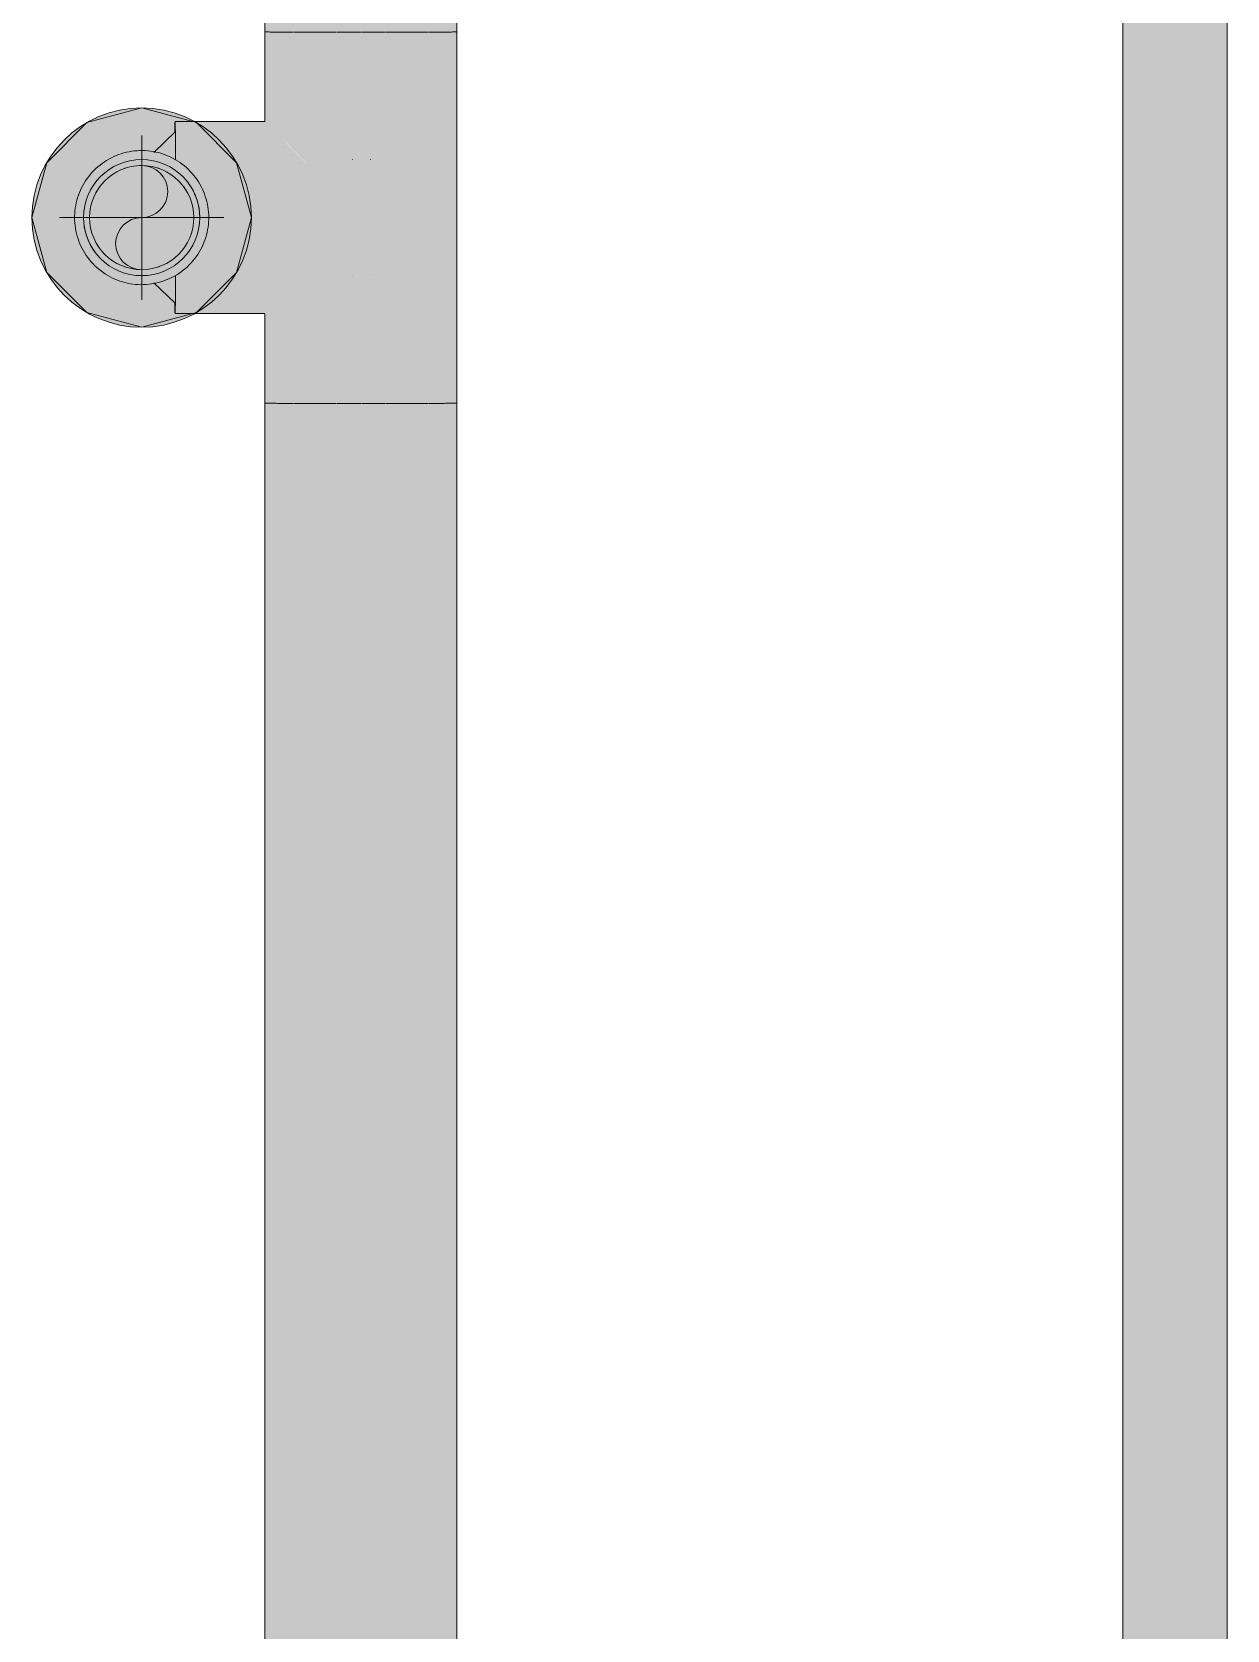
# Model space of a CAD drawing. Header units: inches. Extents: x -3385 to 41, y 7 to 1342.
# Drawn here: x -3042 to -3020.21, y 953.98 to 983.13 of the extents above; entities that cross this region are included whole.
import ezdxf

# ---------------------------------------------------------------- set-up
doc = ezdxf.new("R2010")
doc.units = ezdxf.units.IN
doc.header["$MEASUREMENT"] = 0
for name, color, linetype, lineweight in [('A-ANNO-NOTE', 131, 'Continuous', 9), ('P-PIPE', 3, 'Continuous', 9), ('P-PIPE-CNTR', 3, 'Continuous', 9)]:
    doc.layers.add(name, color=color, linetype=linetype, lineweight=lineweight)

# ---------------------------------------------------------------- blocks, each defined once
blk = doc.blocks.new('Victaulic-VicPress316-Elbow 90-45deg Style P568_P571 - Standard-1109613-LOWER PARKING')
at = {"layer": 'P-PIPE'}
for points in [[(-3041.059, 979.743), (-3040.857, 980.365), (-3040.327, 980.75), (-3039.673, 980.75), (-3039.143, 980.365), (-3038.941, 979.743), (-3038.777, 979.743), (-3038.8, 979.982), (-3038.891, 980.242), (-3039.172, 980.631), (-3039.367, 980.79), (-3039.73, 980.923), (-3040, 980.966), (-3040.341, 980.908), (-3040.672, 980.758), (-3040.857, 980.593), (-3041.13, 980.212), (-3041.141, 979.743)], [(-3041.059, 979.743), (-3040.95, 979.743), (-3040.911, 980.006), (-3040.823, 980.218), (-3040.672, 980.415), (-3040.475, 980.566), (-3040.246, 980.66), (-3040, 980.693), (-3039.706, 980.646), (-3039.689, 980.633), (-3039.525, 980.566), (-3039.328, 980.415), (-3039.177, 980.218), (-3039.082, 979.989), (-3039.05, 979.743), (-3038.941, 979.743), (-3039.143, 980.365), (-3039.673, 980.75), (-3040.327, 980.75), (-3040.857, 980.365), (-3041.059, 979.743)], [(-3040, 978.519), (-3039.66, 978.577), (-3039.367, 978.696), (-3039.143, 978.892), (-3038.87, 979.273), (-3038.8, 979.503), (-3038.777, 979.743), (-3038.941, 979.743), (-3039.143, 979.12), (-3039.673, 978.736), (-3040.327, 978.736), (-3040.857, 979.12), (-3041.059, 979.743), (-3041.224, 979.743), (-3041.2, 979.503), (-3041.13, 979.273), (-3040.828, 978.854), (-3040.633, 978.696), (-3040.328, 978.572)], [(-3040.327, 978.736), (-3039.673, 978.736), (-3039.143, 979.12), (-3038.941, 979.743), (-3039.05, 979.743), (-3039.089, 979.48), (-3039.177, 979.268), (-3039.328, 979.071), (-3039.525, 978.92), (-3039.754, 978.825), (-3040, 978.793), (-3040.294, 978.839), (-3040.312, 978.853), (-3040.475, 978.92), (-3040.672, 979.071), (-3040.823, 979.268), (-3040.918, 979.497), (-3040.95, 979.743), (-3041.059, 979.743), (-3040.857, 979.12), (-3040.406, 978.793)]]:
    blk.add_hatch(color=256, dxfattribs=at).paths.add_polyline_path(points, flags=0)
for p, q in [((-3036.155, 980.801), (-3036.155, 980.798)), ((-3035.826, 980.801), (-3035.826, 980.798)), ((-3040.048, 980.691), (-3040.01, 980.693)), ((-3039.994, 980.693), (-3039.986, 980.693)), ((-3039.15, 980.168), (-3039.15, 980.168)), ((-3040.85, 979.318), (-3040.85, 979.318)), ((-3036.155, 978.685), (-3036.155, 978.687)), ((-3035.826, 978.685), (-3035.826, 978.687))]:
    blk.add_line(p, q, dxfattribs=at)
at = {"layer": 'P-PIPE', "flags": 128}
for points in [[(-3038.777, 979.743), (-3038.778, 979.792), (-3038.78, 979.84), (-3038.785, 979.889), (-3038.792, 979.938), (-3038.801, 979.986), (-3038.812, 980.034), (-3038.824, 980.081), (-3038.839, 980.128), (-3038.855, 980.174), (-3038.873, 980.219), (-3038.893, 980.264), (-3038.915, 980.308), (-3038.938, 980.351), (-3038.963, 980.393), (-3038.99, 980.434), (-3039.019, 980.473), (-3039.049, 980.512), (-3039.08, 980.549), (-3039.113, 980.586), (-3039.148, 980.62), (-3039.183, 980.654), (-3039.22, 980.686), (-3039.259, 980.716), (-3039.298, 980.745), (-3039.339, 980.772), (-3039.381, 980.798), (-3039.423, 980.822), (-3039.467, 980.844), (-3039.511, 980.864), (-3039.557, 980.883), (-3039.603, 980.9), (-3039.649, 980.915), (-3039.696, 980.928), (-3039.744, 980.939), (-3039.792, 980.948), (-3039.84, 980.956), (-3039.889, 980.961), (-3039.938, 980.965), (-3039.987, 980.966), (-3040.036, 980.966), (-3040.085, 980.963), (-3040.133, 980.959), (-3040.182, 980.953), (-3040.23, 980.944), (-3040.278, 980.934), (-3040.325, 980.922), (-3040.372, 980.908), (-3040.419, 980.892), (-3040.464, 980.875), (-3040.509, 980.855), (-3040.553, 980.834), (-3040.596, 980.811), (-3040.639, 980.786), (-3040.68, 980.76), (-3040.72, 980.732), (-3040.759, 980.702), (-3040.797, 980.671), (-3040.833, 980.639), (-3040.868, 980.605), (-3040.902, 980.569), (-3040.935, 980.532), (-3040.965, 980.494), (-3040.995, 980.455), (-3041.022, 980.415), (-3041.048, 980.373), (-3041.073, 980.331), (-3041.095, 980.288), (-3041.116, 980.243), (-3041.136, 980.198), (-3041.153, 980.153), (-3041.168, 980.106), (-3041.182, 980.059), (-3041.194, 980.012), (-3041.203, 979.964), (-3041.211, 979.915), (-3041.217, 979.867), (-3041.221, 979.818), (-3041.223, 979.769), (-3041.224, 979.743)], [(-3036.155, 980.8), (-3036.155, 980.802), (-3036.155, 980.802)], [(-3035.826, 980.797), (-3035.826, 980.8), (-3035.826, 980.802), (-3035.826, 980.802)], [(-3041.224, 979.743), (-3041.223, 979.694), (-3041.22, 979.645), (-3041.215, 979.596), (-3041.208, 979.548), (-3041.199, 979.5), (-3041.188, 979.452), (-3041.176, 979.405), (-3041.161, 979.358), (-3041.145, 979.312), (-3041.127, 979.266), (-3041.107, 979.222), (-3041.085, 979.178), (-3041.062, 979.135), (-3041.037, 979.093), (-3041.01, 979.052), (-3040.981, 979.012), (-3040.951, 978.973), (-3040.92, 978.936), (-3040.887, 978.9), (-3040.852, 978.865), (-3040.817, 978.832), (-3040.78, 978.8), (-3040.741, 978.769), (-3040.702, 978.74), (-3040.661, 978.713), (-3040.619, 978.688), (-3040.577, 978.664), (-3040.533, 978.641), (-3040.489, 978.621), (-3040.443, 978.602), (-3040.397, 978.586), (-3040.351, 978.571), (-3040.304, 978.557), (-3040.256, 978.546), (-3040.208, 978.537), (-3040.16, 978.53), (-3040.111, 978.524), (-3040.062, 978.521), (-3040.013, 978.519), (-3039.964, 978.52), (-3039.915, 978.522), (-3039.867, 978.526), (-3039.818, 978.533), (-3039.77, 978.541), (-3039.722, 978.551), (-3039.675, 978.563), (-3039.628, 978.577), (-3039.581, 978.593), (-3039.536, 978.611), (-3039.491, 978.63), (-3039.447, 978.651), (-3039.404, 978.674), (-3039.361, 978.699), (-3039.32, 978.726), (-3039.28, 978.754), (-3039.241, 978.783), (-3039.203, 978.814), (-3039.167, 978.847), (-3039.132, 978.881), (-3039.098, 978.916), (-3039.065, 978.953), (-3039.035, 978.991), (-3039.005, 979.03), (-3038.978, 979.071), (-3038.952, 979.112), (-3038.927, 979.154), (-3038.905, 979.198), (-3038.884, 979.242), (-3038.865, 979.287), (-3038.847, 979.333), (-3038.832, 979.379), (-3038.818, 979.426), (-3038.806, 979.474), (-3038.797, 979.522), (-3038.789, 979.57), (-3038.783, 979.619), (-3038.779, 979.667), (-3038.777, 979.716), (-3038.777, 979.743)], [(-3039.997, 978.793), (-3040, 978.793), (-3040, 978.793)], [(-3036.155, 978.688), (-3036.155, 978.685), (-3036.155, 978.684), (-3036.155, 978.684)], [(-3035.826, 978.685), (-3035.826, 978.684), (-3035.826, 978.684)]]:
    blk.add_lwpolyline(points, dxfattribs=at)
at = {"layer": 'P-PIPE'}
for radius, start, end in [(1.059, 0.0004, 180.0004), (0.95, 108.0004, 109.3425), (0.95, 70.664, 72.0004), (0.95, 142.3255, 145.4253), (0.95, 31.5706, 37.6657), (1.059, 0.0004, 36.0004), (0.95, 25.0619, 28.2165), (1.059, 180.0004, 0.0004), (1.059, 180.0004, 216.0004), (0.95, 205.0097, 208.2738), (0.95, 211.4298, 217.7036), (0.95, 322.3066, 325.4414), (0.95, 250.606, 252.0004), (0.95, 288.0004, 289.3894)]:
    blk.add_arc((-3040, 979.743), radius, start, end, dxfattribs=at)

msp = doc.modelspace()

# ---------------------------------------------------------------- hatches: boundary and pattern name
at = {"layer": 'A-ANNO-NOTE'}
h = msp.add_hatch(color=256, dxfattribs=at)
edge = h.paths.add_edge_path(flags=0)
edge.add_arc((-3040, 979.743), 2, 0, 360)
msp.add_hatch(color=256, dxfattribs=at).paths.add_polyline_path([(-3040, 977.743), (-3039, 978.011), (-3038.268, 978.743), (-3038, 979.743), (-3038.268, 980.743), (-3039, 981.475), (-3040, 981.743), (-3041, 981.475), (-3041.732, 980.743), (-3042, 979.743), (-3041.732, 978.743), (-3041, 978.011)], flags=0)
at = {"layer": 'P-PIPE'}
for points in [[(-3036.005, 983.125), (-3036.005, 1128.747), (-3037.755, 1128.749), (-3037.753, 983.129), (-3036.663, 983.125), (-3036.225, 983.125)], [(-3036.005, 983.125), (-3034.255, 983.129), (-3034.255, 1128.751), (-3035.13, 1128.747), (-3036.005, 1128.747), (-3036.005, 988.833)], [(-3021.157, 945.983), (-3020.207, 945.987), (-3020.207, 1085.499), (-3020.682, 1085.495), (-3021.157, 1085.495), (-3021.157, 947.597)], [(-3035.993, 976.353), (-3034.255, 976.357), (-3034.255, 983.129), (-3035.13, 983.125), (-3037.755, 983.129), (-3037.755, 981.493), (-3037.125, 980.869), (-3035.993, 979.739), (-3037.755, 977.99), (-3037.755, 976.357), (-3036.663, 976.354), (-3035.999, 976.353)], [(-3040, 978.793), (-3039.73, 978.835), (-3039.525, 978.92), (-3039.328, 979.071), (-3039.177, 979.268), (-3039.082, 979.497), (-3039.05, 979.743), (-3039.082, 979.989), (-3039.196, 980.242), (-3039.328, 980.415), (-3039.525, 980.566), (-3039.754, 980.66), (-3040, 980.693), (-3040.246, 980.66), (-3040.475, 980.566), (-3040.672, 980.415), (-3040.823, 980.218), (-3040.918, 979.989), (-3040.95, 979.743), (-3040.918, 979.497), (-3040.823, 979.268), (-3040.672, 979.071), (-3040.475, 978.92), (-3040.246, 978.825)], [(-3036.005, 924.481), (-3034.255, 924.485), (-3034.255, 976.357), (-3035.361, 976.354), (-3036.005, 976.353), (-3036.005, 926.978)]]:
    msp.add_hatch(color=256, dxfattribs=at).paths.add_polyline_path(points, flags=0)
h = msp.add_hatch(color=256, dxfattribs=at)
h.paths.add_polyline_path([(-3021.829, 945.984), (-3021.829, 945.985), (-3021.829, 947.597)], flags=0)
h.paths.add_polyline_path([(-3021.157, 945.983), (-3021.157, 1085.495), (-3022.107, 1085.498), (-3022.107, 945.987), (-3021.63, 945.983), (-3021.403, 945.983)], flags=0)
h = msp.add_hatch(color=256, dxfattribs=at)
h.paths.add_polyline_path([(-3037.755, 977.993), (-3037.365, 978.372), (-3035.993, 979.739), (-3037.755, 981.493), (-3039.391, 981.493), (-3039.384, 981.256), (-3039.367, 980.79), (-3039.141, 980.59), (-3038.87, 980.212), (-3038.8, 979.982), (-3038.782, 979.682), (-3038.811, 979.468), (-3038.877, 979.263), (-3039.172, 978.854), (-3039.381, 978.682), (-3039.391, 977.993), (-3037.856, 977.993)], flags=0)
h.paths.add_polyline_path([(-3039.224, 980.279), (-3039.248, 980.313), (-3039.231, 980.288)], flags=0)
h = msp.add_hatch(color=256, dxfattribs=at)
h.paths.add_polyline_path([(-3039.391, 978.18), (-3039.383, 978.689), (-3039.73, 978.563), (-3039.78, 978.554), (-3039.438, 978.225)], flags=0)
h.paths.add_polyline_path([(-3039.383, 980.796), (-3039.394, 981.302), (-3039.781, 980.931), (-3039.612, 980.889), (-3039.384, 980.797)], flags=0)
h = msp.add_hatch(color=256, dxfattribs=at)
h.paths.add_polyline_path([(-3036.446, 976.353), (-3036.446, 976.353), (-3036.446, 975.088)], flags=0)
h.paths.add_polyline_path([(-3036.005, 924.481), (-3036.005, 976.353), (-3037.755, 976.357), (-3037.755, 924.485), (-3036.88, 924.481), (-3036.458, 924.481)], flags=0)

# ---------------------------------------------------------------- linework, layer by layer
at = {"layer": 'A-ANNO-NOTE'}
for p, q in [((-3040, 981.743), (-3041, 981.475)), ((-3039, 981.475), (-3040, 981.743)), ((-3041, 981.475), (-3041.732, 980.743)), ((-3038.268, 980.743), (-3039, 981.475)), ((-3041.732, 980.743), (-3042, 979.743)), ((-3038, 979.743), (-3038.268, 980.743)), ((-3042, 979.743), (-3041.732, 978.743)), ((-3038.268, 978.743), (-3038, 979.743)), ((-3041.732, 978.743), (-3041, 978.011)), ((-3039, 978.011), (-3038.268, 978.743)), ((-3041, 978.011), (-3040, 977.743)), ((-3040, 977.743), (-3039, 978.011))]:
    msp.add_line(p, q, dxfattribs=at)
msp.add_circle((-3040, 979.743), 2, dxfattribs=at)
at = {"layer": 'P-PIPE'}
for p, q in [((-3037.755, 1128.751), (-3037.755, 983.129)), ((-3034.255, 983.129), (-3034.255, 1128.751)), ((-3022.107, 1085.499), (-3022.107, 945.987)), ((-3020.207, 945.987), (-3020.207, 1085.499)), ((-3037.755, 983.129), (-3037.755, 981.493)), ((-3034.255, 976.357), (-3034.255, 983.129)), ((-3037.755, 981.493), (-3039.391, 981.493)), ((-3039.391, 981.305), (-3039.781, 980.931)), ((-3039.391, 978.18), (-3039.781, 978.555)), ((-3039.391, 977.993), (-3037.755, 977.993)), ((-3037.755, 977.993), (-3037.755, 976.357)), ((-3037.755, 976.357), (-3037.755, 924.485)), ((-3034.255, 924.485), (-3034.255, 976.357))]:
    msp.add_line(p, q, dxfattribs=at)
for centre, radius, start, end in [((-3040, 979.743), 0.95, 0, 180), ((-3040, 980.218), 0.475, 270, 90), ((-3040, 979.743), 0.95, 180, 0), ((-3040, 979.268), 0.475, 90, 270)]:
    msp.add_arc(centre, radius, start, end, dxfattribs=at)
for centre, major_axis, ratio, start_param, end_param in [((-3036.005, 983.129), (1.75, 0), 0.002092, 3.148607, 3.27602), ((-3036.005, 983.129), (1.75, 0), 0.002092, 3.275979, 3.403392), ((-3036.005, 983.129), (1.75, 0), 0.002092, 3.410406, 3.537819), ((-3036.005, 983.129), (1.75, 0), 0.002092, 3.537779, 3.665191), ((-3036.005, 983.129), (1.75, 0), 0.002092, 3.672206, 3.799618), ((-3036.005, 983.129), (1.75, 0), 0.002092, 3.799578, 3.926991), ((-3036.005, 983.129), (1.75, 0), 0.002092, 3.934005, 4.061418), ((-3036.005, 983.129), (1.75, 0), 0.002092, 4.064424, 4.18879), ((-3036.005, 983.129), (1.75, 0), 0.002092, 4.195397, 4.45059), ((-3036.005, 983.129), (1.75, 0), 0.002092, 4.195804, 4.450264), ((-3036.005, 983.129), (1.75, 0), 0.002092, 4.457449, 4.712389), ((-3036.005, 983.129), (1.75, 0), 0.002092, 4.457604, 4.712315), ((-3036.005, 983.129), (-1.75, 0), 0.002092, 1.577811, 1.832757), ((-3036.005, 983.129), (1.75, 0), 0.002092, 4.719484, 4.974188), ((-3036.005, 983.129), (1.75, 0), 0.002092, 4.981203, 5.236402), ((-3036.005, 983.129), (1.75, 0), 0.002092, 4.981536, 5.235988), ((-3036.005, 983.129), (1.75, 0), 0.002092, 5.243002, 5.370415), ((-3036.005, 983.129), (1.75, 0), 0.002092, 5.370375, 5.497787), ((-3036.005, 983.129), (1.75, 0), 0.002092, 5.504801, 5.632214), ((-3036.005, 983.129), (1.75, 0), 0.002092, 5.632174, 5.759587), ((-3036.005, 983.129), (1.75, 0), 0.002092, 5.766601, 5.894013), ((-3036.005, 983.129), (1.75, 0), 0.002092, 5.893973, 6.021386), ((-3036.005, 983.129), (1.75, 0), 0.002092, 6.0284, 6.283185), ((-3036.005, 983.129), (1.75, 0), 0.002092, 6.155773, 6.283185), ((-3039.391, 979.743), (0, 1.75), 0.007014, 0, 0.461476), ((-3039.391, 979.743), (0, 1.75), 0.007014, 5.362207, 6.281093), ((-3039.391, 979.743), (0, 1.75), 0.007014, 3.141593, 4.061317), ((-3039.391, 979.743), (0, 1.75), 0.007014, 2.680864, 3.139501), ((-3036.005, 976.357), (1.75, 0), 0.002092, 3.148607, 3.27602), ((-3036.005, 976.357), (1.75, 0), 0.002092, 3.275979, 3.403392), ((-3036.005, 976.357), (1.75, 0), 0.002092, 3.410406, 3.537819), ((-3036.005, 976.357), (1.75, 0), 0.002092, 3.537779, 3.665191), ((-3036.005, 976.357), (1.75, 0), 0.002092, 3.672206, 3.799618), ((-3036.005, 976.357), (1.75, 0), 0.002092, 3.799578, 3.926991), ((-3036.005, 976.357), (1.75, 0), 0.002092, 3.934005, 4.061418), ((-3036.005, 976.357), (1.75, 0), 0.002092, 4.064424, 4.18879), ((-3036.005, 976.357), (1.75, 0), 0.002092, 4.195397, 4.45059), ((-3036.005, 976.357), (1.75, 0), 0.002092, 4.195804, 4.450264), ((-3036.005, 976.357), (1.75, 0), 0.002092, 4.457604, 4.712315), ((-3036.005, 976.357), (1.75, 0), 0.002092, 4.457449, 4.712389), ((-3036.005, 976.357), (1.75, 0), 0.002092, 4.719403, 4.974349), ((-3036.005, 976.357), (1.75, 0), 0.002092, 4.719484, 4.974188), ((-3036.005, 976.357), (1.75, 0), 0.002092, 4.981203, 5.236402), ((-3036.005, 976.357), (1.75, 0), 0.002092, 4.981536, 5.235988), ((-3036.005, 976.357), (1.75, 0), 0.002092, 5.243002, 5.370415), ((-3036.005, 976.357), (1.75, 0), 0.002092, 5.370375, 5.497787), ((-3036.005, 976.357), (1.75, 0), 0.002092, 5.504801, 5.632214), ((-3036.005, 976.357), (1.75, 0), 0.002092, 5.632174, 5.759587), ((-3036.005, 976.357), (1.75, 0), 0.002092, 5.766601, 5.894013), ((-3036.005, 976.357), (1.75, 0), 0.002092, 5.893973, 6.021386), ((-3036.005, 976.357), (1.75, 0), 0.002092, 6.0284, 6.283185), ((-3036.005, 976.357), (1.75, 0), 0.002092, 6.155773, 6.283185)]:
    msp.add_ellipse(centre, major_axis=major_axis, ratio=ratio, start_param=start_param, end_param=end_param, dxfattribs=at)
at = {"layer": 'P-PIPE-CNTR'}
for p, q in [((-3040, 978.243), (-3040, 981.243)), ((-3041.5, 979.743), (-3038.5, 979.743))]:
    msp.add_line(p, q, dxfattribs=at)

# ---------------------------------------------------------------- block references
at = {"layer": 'P-PIPE'}
msp.add_blockref('Victaulic-VicPress316-Elbow 90-45deg Style P568_P571 - Standard-1109613-LOWER PARKING', (0, 0), dxfattribs=at)

doc.saveas('drawing.dxf')
